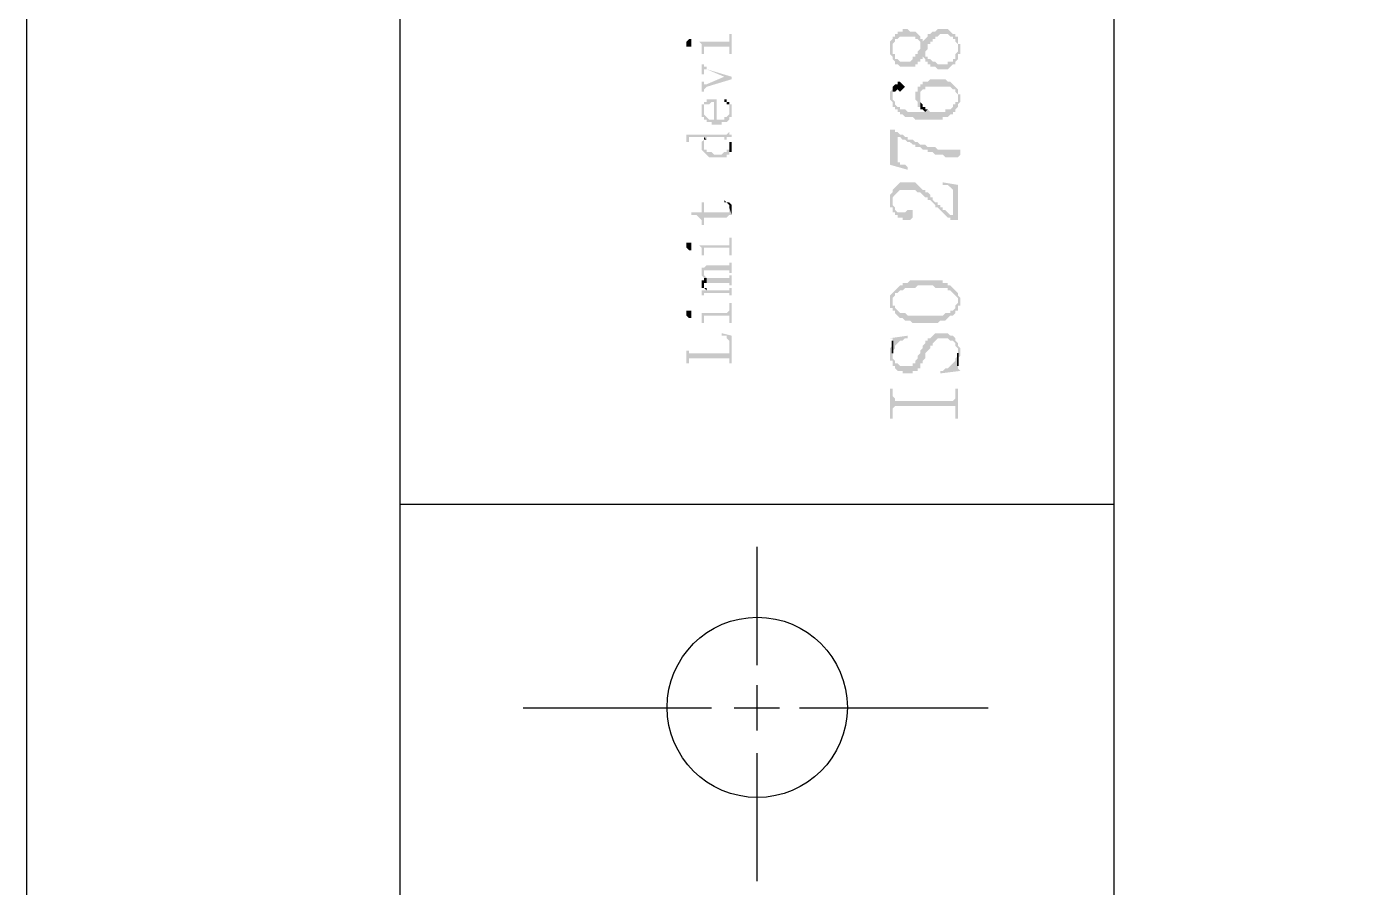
# Model space of a CAD drawing. Header units: inches. Extents: x 3613 to 8393, y -2205 to -794.
# Drawn here: x 3613.22 to 3636.98, y -2019.47 to -2004.01 of the extents above; entities that cross this region are included whole.
import ezdxf

# ---------------------------------------------------------------- set-up
doc = ezdxf.new("R2010")
doc.units = ezdxf.units.IN
doc.header["$MEASUREMENT"] = 0

msp = doc.modelspace()

# ---------------------------------------------------------------- hatches: boundary and pattern name
at = {"transparency": 33554559}
for points in [[(3625.073, -2004.331), (3625.073, -2004.376), (3625.163, -2004.376), (3625.163, -2004.331), (3625.163, -2004.285), (3625.163, -2004.24), (3625.118, -2004.24), (3625.073, -2004.285), (3625.073, -2004.285)], [(3625.298, -2004.285), (3625.298, -2004.285), (3625.343, -2004.331), (3625.343, -2004.376), (3625.343, -2004.421), (3625.343, -2004.511), (3625.389, -2004.511), (3625.389, -2004.376), (3625.84, -2004.376), (3625.84, -2004.511), (3625.885, -2004.511), (3625.885, -2004.15), (3625.84, -2004.15), (3625.84, -2004.24), (3625.84, -2004.285), (3625.795, -2004.285)], [(3628.728, -2004.421), (3628.728, -2004.511), (3628.774, -2004.556), (3628.774, -2004.601), (3628.774, -2004.601), (3628.819, -2004.646), (3628.819, -2004.692), (3628.864, -2004.692), (3628.909, -2004.737), (3629.18, -2004.737), (3629.18, -2004.692), (3629.225, -2004.692), (3629.225, -2004.646), (3629.27, -2004.646), (3629.27, -2004.601), (3629.315, -2004.601), (3629.315, -2004.556), (3629.315, -2004.556), (3629.36, -2004.601), (3629.36, -2004.466), (3629.36, -2004.466), (3629.405, -2004.421), (3629.405, -2004.331), (3629.451, -2004.331), (3629.451, -2004.285), (3629.496, -2004.285), (3629.496, -2004.24), (3629.541, -2004.24), (3629.541, -2004.195), (3629.586, -2004.195), (3629.631, -2004.15), (3629.766, -2004.15), (3629.812, -2004.195), (3629.857, -2004.195), (3629.857, -2004.24), (3629.902, -2004.24), (3629.902, -2004.285), (3629.902, -2004.285), (3629.947, -2004.331), (3629.947, -2004.601), (3629.947, -2004.511), (3629.992, -2004.511), (3629.992, -2004.331), (3629.947, -2004.331), (3629.947, -2004.195), (3629.902, -2004.195), (3629.902, -2004.15), (3629.857, -2004.15), (3629.812, -2004.105), (3629.812, -2004.105), (3629.766, -2004.06), (3629.586, -2004.06), (3629.541, -2004.105), (3629.496, -2004.105), (3629.451, -2004.15), (3629.405, -2004.15), (3629.405, -2004.195), (3629.36, -2004.24), (3629.36, -2004.24), (3629.315, -2004.285), (3629.315, -2004.24), (3629.27, -2004.331), (3629.27, -2004.376), (3629.27, -2004.421), (3629.225, -2004.466), (3629.225, -2004.511), (3629.18, -2004.511), (3629.18, -2004.556), (3629.135, -2004.556), (3629.135, -2004.601), (3629.089, -2004.646), (3628.909, -2004.646), (3628.864, -2004.601), (3628.819, -2004.601), (3628.819, -2004.511), (3628.774, -2004.511), (3628.774, -2004.24), (3628.774, -2004.24), (3628.728, -2004.285), (3628.728, -2004.376)], [(3628.774, -2004.24), (3628.774, -2004.421), (3628.774, -2004.331), (3628.819, -2004.285), (3628.819, -2004.24), (3628.864, -2004.24), (3628.909, -2004.195), (3629.18, -2004.195), (3629.18, -2004.24), (3629.225, -2004.24), (3629.27, -2004.285), (3629.27, -2004.331), (3629.27, -2004.331), (3629.315, -2004.24), (3629.27, -2004.24), (3629.27, -2004.195), (3629.225, -2004.15), (3629.225, -2004.15), (3629.18, -2004.105), (3629.089, -2004.105), (3629.044, -2004.06), (3628.954, -2004.06), (3628.954, -2004.105), (3628.864, -2004.105), (3628.864, -2004.15), (3628.819, -2004.15), (3628.819, -2004.195), (3628.774, -2004.195)], [(3629.36, -2004.601), (3629.36, -2004.646), (3629.405, -2004.646), (3629.405, -2004.692), (3629.451, -2004.692), (3629.451, -2004.737), (3629.541, -2004.737), (3629.586, -2004.782), (3629.766, -2004.782), (3629.812, -2004.737), (3629.812, -2004.737), (3629.857, -2004.692), (3629.902, -2004.692), (3629.902, -2004.646), (3629.902, -2004.646), (3629.947, -2004.601), (3629.947, -2004.421), (3629.947, -2004.466), (3629.947, -2004.466), (3629.902, -2004.511), (3629.902, -2004.601), (3629.857, -2004.601), (3629.857, -2004.646), (3629.766, -2004.646), (3629.766, -2004.692), (3629.586, -2004.692), (3629.541, -2004.646), (3629.496, -2004.646), (3629.451, -2004.601), (3629.405, -2004.601), (3629.405, -2004.556), (3629.36, -2004.556), (3629.36, -2004.511)], [(3625.343, -2004.692), (3625.343, -2004.872), (3625.389, -2004.872), (3625.389, -2004.827), (3625.389, -2004.782), (3625.434, -2004.782), (3625.75, -2004.917), (3625.75, -2004.917), (3625.885, -2004.962), (3625.885, -2004.917), (3625.434, -2004.782), (3625.434, -2004.737), (3625.389, -2004.737), (3625.389, -2004.692), (3625.389, -2004.692)], [(3625.343, -2005.008), (3625.343, -2005.188), (3625.389, -2005.188), (3625.389, -2005.143), (3625.389, -2005.143), (3625.434, -2005.098), (3625.885, -2004.962), (3625.75, -2004.917), (3625.434, -2005.053), (3625.389, -2005.053), (3625.389, -2005.008), (3625.389, -2005.008)], [(3629.18, -2005.278), (3629.18, -2005.323), (3629.18, -2005.323), (3629.225, -2005.369), (3629.225, -2005.459), (3629.27, -2005.459), (3629.27, -2005.233), (3629.27, -2005.188), (3629.315, -2005.143), (3629.36, -2005.143), (3629.36, -2005.098), (3629.812, -2005.098), (3629.857, -2005.143), (3629.902, -2005.143), (3629.902, -2005.188), (3629.947, -2005.233), (3629.947, -2005.278), (3629.947, -2005.459), (3629.947, -2005.414), (3629.992, -2005.369), (3629.992, -2005.323), (3629.992, -2005.233), (3629.947, -2005.233), (3629.947, -2005.143), (3629.902, -2005.098), (3629.902, -2005.098), (3629.857, -2005.053), (3629.857, -2005.053), (3629.812, -2005.008), (3629.766, -2005.008), (3629.721, -2004.962), (3629.451, -2004.962), (3629.405, -2005.008), (3629.315, -2005.008), (3629.315, -2005.053), (3629.27, -2005.053), (3629.27, -2005.098), (3629.225, -2005.098), (3629.225, -2005.188), (3629.18, -2005.188), (3629.18, -2005.233)], [(3628.728, -2005.233), (3628.728, -2005.323), (3628.728, -2005.323), (3628.774, -2005.369), (3628.774, -2005.459), (3628.819, -2005.459), (3628.819, -2005.504), (3628.864, -2005.504), (3628.864, -2005.549), (3628.909, -2005.549), (3628.909, -2005.594), (3628.954, -2005.594), (3628.999, -2005.639), (3629.135, -2005.639), (3629.18, -2005.685), (3629.676, -2005.685), (3629.676, -2005.639), (3629.766, -2005.639), (3629.812, -2005.594), (3629.857, -2005.594), (3629.857, -2005.549), (3629.902, -2005.549), (3629.902, -2005.504), (3629.947, -2005.459), (3629.947, -2005.278), (3629.947, -2005.369), (3629.902, -2005.369), (3629.902, -2005.414), (3629.857, -2005.414), (3629.857, -2005.459), (3629.812, -2005.504), (3629.721, -2005.504), (3629.721, -2005.549), (3629.451, -2005.549), (3629.405, -2005.504), (3629.36, -2005.549), (3629.044, -2005.549), (3628.999, -2005.504), (3628.909, -2005.504), (3628.909, -2005.459), (3628.864, -2005.459), (3628.819, -2005.414), (3628.819, -2005.369), (3628.774, -2005.323), (3628.774, -2005.278), (3628.774, -2005.098), (3628.774, -2005.143), (3628.728, -2005.188), (3628.728, -2005.188)], [(3628.774, -2005.098), (3628.774, -2005.278), (3628.774, -2005.188), (3628.819, -2005.188), (3628.864, -2005.143), (3628.864, -2005.143), (3628.909, -2005.188), (3628.909, -2005.188), (3628.954, -2005.143), (3628.954, -2005.143), (3628.999, -2005.098), (3628.954, -2005.053), (3628.954, -2005.053), (3628.909, -2005.008), (3628.864, -2005.008), (3628.864, -2005.053), (3628.819, -2005.053)], [(3625.343, -2005.414), (3625.389, -2005.504), (3625.389, -2005.459), (3625.389, -2005.414), (3625.479, -2005.414), (3625.524, -2005.369), (3625.569, -2005.369), (3625.569, -2005.775), (3625.705, -2005.775), (3625.705, -2005.73), (3625.795, -2005.73), (3625.84, -2005.685), (3625.84, -2005.639), (3625.885, -2005.639), (3625.885, -2005.594), (3625.885, -2005.549), (3625.885, -2005.504), (3625.885, -2005.459), (3625.885, -2005.414), (3625.84, -2005.414), (3625.84, -2005.504), (3625.84, -2005.549), (3625.84, -2005.594), (3625.84, -2005.594), (3625.795, -2005.639), (3625.75, -2005.639), (3625.75, -2005.685), (3625.614, -2005.685), (3625.614, -2005.323), (3625.434, -2005.323), (3625.434, -2005.369), (3625.389, -2005.369), (3625.389, -2005.414), (3625.389, -2005.414)], [(3625.343, -2005.549), (3625.343, -2005.594), (3625.343, -2005.639), (3625.389, -2005.639), (3625.389, -2005.685), (3625.434, -2005.685), (3625.434, -2005.73), (3625.524, -2005.73), (3625.524, -2005.775), (3625.569, -2005.775), (3625.569, -2005.685), (3625.479, -2005.685), (3625.434, -2005.639), (3625.434, -2005.639), (3625.389, -2005.594), (3625.389, -2005.504), (3625.343, -2005.414), (3625.343, -2005.459), (3625.343, -2005.504)], [(3625.75, -2005.323), (3625.75, -2005.369), (3625.795, -2005.369), (3625.795, -2005.414), (3625.84, -2005.414), (3625.84, -2005.459), (3625.84, -2005.504), (3625.84, -2005.369), (3625.795, -2005.369), (3625.795, -2005.323)], [(3629.27, -2005.459), (3629.27, -2005.504), (3629.315, -2005.504), (3629.36, -2005.549), (3629.36, -2005.549), (3629.405, -2005.504), (3629.36, -2005.504), (3629.36, -2005.459), (3629.315, -2005.459), (3629.315, -2005.414), (3629.315, -2005.414), (3629.27, -2005.369), (3629.27, -2005.278)], [(3625.028, -2005.955), (3625.073, -2005.955), (3625.073, -2006), (3625.073, -2006.091), (3625.118, -2006.091), (3625.118, -2006.046), (3625.118, -2006), (3625.389, -2006), (3625.434, -2006.046), (3625.434, -2006), (3625.75, -2006), (3625.75, -2006.046), (3625.795, -2006.046), (3625.795, -2006), (3625.885, -2006), (3625.885, -2005.955), (3625.84, -2005.955), (3625.84, -2005.91), (3625.84, -2005.865), (3625.84, -2005.91), (3625.84, -2005.91), (3625.795, -2005.955), (3625.795, -2005.955)], [(3628.728, -2005.865), (3628.728, -2006.497), (3629.044, -2006.587), (3629.044, -2006.542), (3629.044, -2006.542), (3628.999, -2006.497), (3628.909, -2006.497), (3628.909, -2006.452), (3628.864, -2006.452), (3628.864, -2006), (3628.819, -2005.91), (3628.819, -2005.865)], [(3628.819, -2005.91), (3628.864, -2006), (3628.909, -2006), (3628.954, -2006.046), (3628.999, -2006.046), (3629.044, -2006.091), (3629.089, -2006.091), (3629.135, -2006.136), (3629.18, -2006.136), (3629.18, -2006.181), (3629.27, -2006.181), (3629.315, -2006.226), (3629.405, -2006.226), (3629.405, -2006.271), (3629.496, -2006.271), (3629.541, -2006.316), (3629.676, -2006.316), (3629.721, -2006.362), (3629.947, -2006.362), (3629.992, -2006.316), (3629.992, -2006.226), (3629.586, -2006.226), (3629.541, -2006.181), (3629.405, -2006.181), (3629.36, -2006.136), (3629.27, -2006.136), (3629.225, -2006.091), (3629.18, -2006.091), (3629.135, -2006.046), (3629.044, -2006.046), (3629.044, -2006), (3628.999, -2006), (3628.954, -2005.955), (3628.909, -2005.955), (3628.864, -2005.91)], [(3625.343, -2006.136), (3625.343, -2006.181), (3625.343, -2006.226), (3625.343, -2006.226), (3625.389, -2006.271), (3625.389, -2006.271), (3625.434, -2006.316), (3625.434, -2006.316), (3625.479, -2006.362), (3625.795, -2006.362), (3625.795, -2006.316), (3625.84, -2006.316), (3625.84, -2006.136), (3625.84, -2006.181), (3625.84, -2006.226), (3625.795, -2006.226), (3625.795, -2006.271), (3625.75, -2006.271), (3625.705, -2006.316), (3625.569, -2006.316), (3625.524, -2006.271), (3625.434, -2006.271), (3625.434, -2006.226), (3625.389, -2006.226), (3625.389, -2006.181), (3625.389, -2006.046), (3625.343, -2006.091)], [(3625.389, -2006.046), (3625.389, -2006.136), (3625.389, -2006.091), (3625.389, -2006.046), (3625.434, -2006.046), (3625.389, -2006)], [(3625.795, -2006.046), (3625.84, -2006.046), (3625.84, -2006.091), (3625.84, -2006.136), (3625.84, -2006.271), (3625.885, -2006.271), (3625.885, -2006.226), (3625.885, -2006.181), (3625.885, -2006.136), (3625.885, -2006.091), (3625.84, -2006.091), (3625.84, -2006.046), (3625.795, -2006.046), (3625.795, -2006)], [(3628.728, -2007.129), (3628.728, -2007.264), (3628.774, -2007.264), (3628.774, -2007.309), (3628.774, -2007.129), (3628.774, -2007.084), (3628.819, -2007.038), (3628.819, -2007.038), (3628.864, -2006.993), (3628.864, -2006.993), (3628.909, -2006.948), (3629.18, -2006.948), (3629.225, -2006.993), (3629.27, -2006.993), (3629.315, -2007.038), (3629.315, -2007.038), (3629.36, -2007.084), (3629.405, -2007.084), (3629.405, -2007.129), (3629.451, -2007.129), (3629.496, -2007.174), (3629.496, -2007.174), (3629.541, -2007.219), (3629.541, -2007.264), (3629.586, -2007.264), (3629.631, -2007.309), (3629.631, -2007.309), (3629.676, -2007.354), (3629.676, -2007.354), (3629.721, -2007.4), (3629.721, -2007.4), (3629.766, -2007.445), (3629.812, -2007.445), (3629.812, -2007.49), (3629.857, -2007.49), (3629.857, -2007.4), (3629.812, -2007.4), (3629.766, -2007.354), (3629.721, -2007.309), (3629.676, -2007.309), (3629.676, -2007.264), (3629.631, -2007.264), (3629.631, -2007.219), (3629.586, -2007.219), (3629.586, -2007.174), (3629.541, -2007.174), (3629.496, -2007.129), (3629.496, -2007.084), (3629.451, -2007.084), (3629.451, -2007.038), (3629.405, -2006.993), (3629.36, -2006.993), (3629.36, -2006.948), (3629.315, -2006.948), (3629.27, -2006.903), (3629.27, -2006.903), (3629.225, -2006.858), (3629.225, -2006.858), (3629.18, -2006.813), (3628.909, -2006.813), (3628.864, -2006.858), (3628.864, -2006.858), (3628.819, -2006.903), (3628.819, -2006.903), (3628.774, -2006.948), (3628.774, -2006.993), (3628.728, -2007.038), (3628.728, -2007.084), (3628.728, -2007.084)], [(3629.676, -2006.813), (3629.676, -2006.858), (3629.766, -2006.858), (3629.812, -2006.903), (3629.812, -2006.903), (3629.857, -2006.948), (3629.857, -2007.49), (3629.947, -2007.49), (3629.947, -2006.858)], [(3625.75, -2007.174), (3625.795, -2007.174), (3625.84, -2007.219), (3625.84, -2007.264), (3625.84, -2007.264), (3625.885, -2007.4), (3625.885, -2007.354), (3625.885, -2007.309), (3625.885, -2007.264), (3625.885, -2007.219), (3625.885, -2007.219), (3625.84, -2007.174), (3625.795, -2007.174), (3625.75, -2007.129), (3625.75, -2007.129)], [(3625.163, -2007.354), (3625.163, -2007.4), (3625.253, -2007.4), (3625.298, -2007.445), (3625.298, -2007.445), (3625.343, -2007.49), (3625.343, -2007.535), (3625.343, -2007.58), (3625.389, -2007.58), (3625.389, -2007.445), (3625.795, -2007.445), (3625.84, -2007.4), (3625.885, -2007.4), (3625.84, -2007.264), (3625.84, -2007.309), (3625.84, -2007.354), (3625.389, -2007.354), (3625.389, -2007.174), (3625.343, -2007.174), (3625.343, -2007.354)], [(3628.774, -2007.309), (3628.774, -2007.354), (3628.819, -2007.354), (3628.819, -2007.4), (3628.864, -2007.4), (3628.864, -2007.445), (3628.954, -2007.445), (3628.954, -2007.49), (3629.089, -2007.49), (3629.135, -2007.445), (3629.135, -2007.354), (3629.135, -2007.309), (3629.044, -2007.309), (3628.999, -2007.354), (3628.864, -2007.354), (3628.819, -2007.309), (3628.819, -2007.264), (3628.774, -2007.219), (3628.774, -2007.174)], [(3625.298, -2007.941), (3625.298, -2007.941), (3625.343, -2007.986), (3625.343, -2008.031), (3625.343, -2008.077), (3625.343, -2008.122), (3625.389, -2008.122), (3625.389, -2008.031), (3625.389, -2007.986), (3625.84, -2007.986), (3625.84, -2008.031), (3625.84, -2008.122), (3625.885, -2008.122), (3625.885, -2007.806), (3625.84, -2007.806), (3625.84, -2007.896), (3625.84, -2007.941), (3625.795, -2007.941)], [(3625.073, -2007.941), (3625.073, -2007.986), (3625.073, -2007.986), (3625.118, -2008.031), (3625.163, -2008.031), (3625.163, -2007.986), (3625.163, -2007.941), (3625.163, -2007.896), (3625.073, -2007.896)], [(3625.389, -2008.347), (3625.389, -2008.438), (3625.389, -2008.392), (3625.84, -2008.392), (3625.84, -2008.438), (3625.885, -2008.438), (3625.885, -2008.257), (3625.84, -2008.257), (3625.84, -2008.302), (3625.434, -2008.302)], [(3625.343, -2008.438), (3625.343, -2008.483), (3625.343, -2008.483), (3625.389, -2008.528), (3625.434, -2008.528), (3625.434, -2008.618), (3625.84, -2008.618), (3625.84, -2008.663), (3625.885, -2008.663), (3625.885, -2008.483), (3625.84, -2008.483), (3625.84, -2008.528), (3625.434, -2008.528), (3625.389, -2008.483), (3625.389, -2008.438), (3625.389, -2008.347), (3625.343, -2008.347), (3625.343, -2008.392)], [(3625.343, -2008.618), (3625.343, -2008.663), (3625.343, -2008.708), (3625.389, -2008.708), (3625.389, -2008.618), (3625.434, -2008.618), (3625.434, -2008.528), (3625.389, -2008.528), (3625.389, -2008.573), (3625.343, -2008.573)], [(3625.343, -2008.754), (3625.343, -2008.799), (3625.343, -2008.844), (3625.389, -2008.844), (3625.389, -2008.799), (3625.84, -2008.799), (3625.84, -2008.844), (3625.885, -2008.844), (3625.885, -2008.708), (3625.84, -2008.708), (3625.84, -2008.754), (3625.434, -2008.754), (3625.434, -2008.708), (3625.434, -2008.754)], [(3625.389, -2008.708), (3625.389, -2008.708), (3625.434, -2008.754), (3625.434, -2008.708), (3625.389, -2008.708), (3625.389, -2008.663), (3625.389, -2008.663)], [(3628.728, -2008.934), (3628.728, -2009.069), (3628.774, -2009.069), (3628.774, -2009.115), (3628.819, -2009.115), (3628.819, -2009.16), (3628.864, -2009.205), (3628.864, -2009.205), (3628.909, -2009.25), (3628.954, -2009.25), (3628.999, -2009.295), (3629.089, -2009.295), (3629.135, -2009.34), (3629.586, -2009.34), (3629.631, -2009.295), (3629.721, -2009.295), (3629.766, -2009.25), (3629.766, -2009.25), (3629.812, -2009.205), (3629.857, -2009.205), (3629.902, -2009.16), (3629.902, -2009.115), (3629.947, -2009.115), (3629.947, -2009.024), (3629.992, -2009.024), (3629.992, -2008.934), (3629.992, -2008.889), (3629.947, -2008.844), (3629.947, -2008.799), (3629.947, -2008.934), (3629.947, -2008.979), (3629.902, -2009.024), (3629.902, -2009.069), (3629.857, -2009.115), (3629.812, -2009.115), (3629.812, -2009.16), (3629.721, -2009.16), (3629.676, -2009.205), (3629.044, -2009.205), (3628.999, -2009.16), (3628.909, -2009.16), (3628.864, -2009.115), (3628.864, -2009.115), (3628.819, -2009.069), (3628.819, -2009.024), (3628.774, -2009.024), (3628.774, -2008.799), (3628.774, -2008.799), (3628.728, -2008.844)], [(3628.774, -2008.799), (3628.774, -2008.934), (3628.774, -2008.889), (3628.774, -2008.889), (3628.819, -2008.844), (3628.819, -2008.799), (3628.864, -2008.799), (3628.909, -2008.754), (3628.954, -2008.754), (3628.999, -2008.708), (3629.18, -2008.708), (3629.225, -2008.663), (3629.496, -2008.663), (3629.541, -2008.708), (3629.766, -2008.708), (3629.766, -2008.754), (3629.812, -2008.754), (3629.857, -2008.799), (3629.857, -2008.799), (3629.902, -2008.844), (3629.902, -2008.844), (3629.947, -2008.889), (3629.947, -2008.934), (3629.947, -2008.799), (3629.902, -2008.754), (3629.902, -2008.754), (3629.857, -2008.708), (3629.857, -2008.708), (3629.812, -2008.663), (3629.766, -2008.663), (3629.766, -2008.618), (3629.676, -2008.618), (3629.676, -2008.573), (3629.089, -2008.573), (3629.044, -2008.618), (3628.954, -2008.618), (3628.954, -2008.663), (3628.909, -2008.663), (3628.864, -2008.708), (3628.864, -2008.708), (3628.819, -2008.754), (3628.819, -2008.754)], [(3625.298, -2009.16), (3625.343, -2009.16), (3625.343, -2009.205), (3625.343, -2009.25), (3625.343, -2009.295), (3625.343, -2009.34), (3625.389, -2009.34), (3625.389, -2009.25), (3625.389, -2009.205), (3625.84, -2009.205), (3625.84, -2009.34), (3625.885, -2009.34), (3625.885, -2008.979), (3625.84, -2008.979), (3625.84, -2009.115), (3625.84, -2009.115), (3625.795, -2009.16)], [(3625.073, -2009.16), (3625.073, -2009.205), (3625.073, -2009.205), (3625.118, -2009.25), (3625.163, -2009.25), (3625.163, -2009.205), (3625.163, -2009.16), (3625.163, -2009.115), (3625.073, -2009.115)], [(3625.705, -2009.521), (3625.705, -2009.566), (3625.795, -2009.566), (3625.795, -2009.611), (3625.795, -2009.611), (3625.84, -2009.656), (3625.84, -2010.062), (3625.885, -2010.062), (3625.885, -2009.566)], [(3628.728, -2009.882), (3628.728, -2010.017), (3628.774, -2010.017), (3628.774, -2010.107), (3628.819, -2010.107), (3628.819, -2010.153), (3628.819, -2010.153), (3628.864, -2010.198), (3628.954, -2010.198), (3628.954, -2010.243), (3629.135, -2010.243), (3629.135, -2010.198), (3629.225, -2010.198), (3629.225, -2010.153), (3629.27, -2010.153), (3629.27, -2010.062), (3629.315, -2010.062), (3629.315, -2010.017), (3629.36, -2009.972), (3629.36, -2009.882), (3629.405, -2009.837), (3629.405, -2009.837), (3629.451, -2009.792), (3629.451, -2009.746), (3629.496, -2009.746), (3629.496, -2009.701), (3629.496, -2009.701), (3629.541, -2009.656), (3629.541, -2009.656), (3629.586, -2009.611), (3629.766, -2009.611), (3629.812, -2009.656), (3629.857, -2009.656), (3629.902, -2009.701), (3629.902, -2009.746), (3629.947, -2009.792), (3629.947, -2010.017), (3629.947, -2009.972), (3629.992, -2009.927), (3629.992, -2009.882), (3629.992, -2009.792), (3629.947, -2009.746), (3629.947, -2009.701), (3629.947, -2009.701), (3629.902, -2009.656), (3629.902, -2009.611), (3629.902, -2009.611), (3629.857, -2009.566), (3629.812, -2009.566), (3629.766, -2009.521), (3629.541, -2009.521), (3629.496, -2009.566), (3629.496, -2009.566), (3629.451, -2009.611), (3629.405, -2009.611), (3629.405, -2009.656), (3629.36, -2009.656), (3629.36, -2009.701), (3629.315, -2009.746), (3629.315, -2009.792), (3629.27, -2009.837), (3629.27, -2009.882), (3629.225, -2009.927), (3629.225, -2009.972), (3629.18, -2010.017), (3629.18, -2010.062), (3629.135, -2010.062), (3629.135, -2010.107), (3628.909, -2010.107), (3628.864, -2010.062), (3628.819, -2010.062), (3628.819, -2010.017), (3628.819, -2010.017), (3628.774, -2009.972), (3628.774, -2009.701), (3628.774, -2009.746), (3628.728, -2009.792), (3628.728, -2009.837), (3628.728, -2009.837)], [(3628.728, -2009.611), (3628.774, -2009.611), (3628.774, -2009.837), (3628.819, -2009.792), (3628.819, -2009.746), (3628.819, -2009.746), (3628.864, -2009.701), (3628.864, -2009.701), (3628.909, -2009.656), (3628.954, -2009.656), (3628.999, -2009.611), (3629.044, -2009.611), (3629.044, -2009.566)], [(3625.073, -2009.837), (3625.073, -2010.062), (3625.118, -2010.062), (3625.118, -2010.017), (3625.118, -2009.972), (3625.84, -2009.972), (3625.84, -2010.017), (3625.84, -2009.837), (3625.84, -2009.882), (3625.118, -2009.882), (3625.118, -2009.837), (3625.118, -2009.837)], [(3629.631, -2010.198), (3629.631, -2010.243), (3629.992, -2010.198), (3629.947, -2010.153), (3629.947, -2010.107), (3629.947, -2009.927), (3629.902, -2009.972), (3629.902, -2010.017), (3629.902, -2010.017), (3629.857, -2010.062), (3629.857, -2010.062), (3629.812, -2010.107), (3629.812, -2010.107), (3629.766, -2010.153), (3629.721, -2010.153), (3629.676, -2010.198)], [(3628.728, -2010.514), (3628.728, -2011.055), (3628.774, -2011.055), (3628.774, -2010.875), (3628.819, -2010.83), (3629.902, -2010.83), (3629.902, -2011.055), (3629.947, -2011.055), (3629.947, -2010.514), (3629.902, -2010.514), (3629.902, -2010.649), (3629.902, -2010.694), (3629.902, -2010.694), (3629.857, -2010.739), (3628.819, -2010.739), (3628.819, -2010.694), (3628.819, -2010.694), (3628.774, -2010.649), (3628.774, -2010.514)]]:
    msp.add_hatch(color=256, dxfattribs=at).paths.add_polyline_path(points)

# ---------------------------------------------------------------- linework, layer by layer
msp.add_line((3619.928, -1913.853), (3619.928, -2200.594))
for points in [[(4033.221, -2204.853), (4033.221, -1907.853), (3613.221, -1907.853), (3613.221, -2204.853)], [(3628.774, -2009.701), (3628.774, -2009.882), (3628.774, -2009.837), (3628.774, -2009.656), (3628.774, -2009.656)], [(3629.947, -2009.927), (3629.947, -2010.107), (3629.947, -2009.882), (3629.947, -2009.882)]]:
    msp.add_lwpolyline(points, close=True)
for points in [[(3632.745, -1913.853), (3632.745, -2200.594)], [(3619.928, -2012.59), (3632.745, -2012.59)], [(3626.336, -2013.357), (3626.336, -2015.478)], [(3626.336, -2015.839), (3626.336, -2016.652)], [(3622.139, -2016.245), (3625.524, -2016.245)], [(3625.93, -2016.245), (3626.743, -2016.245)], [(3627.104, -2016.245), (3630.489, -2016.245)], [(3626.336, -2017.058), (3626.336, -2019.36)]]:
    msp.add_lwpolyline(points)
msp.add_circle((3626.344, -2016.238), 1.618)

doc.saveas('drawing.dxf')
